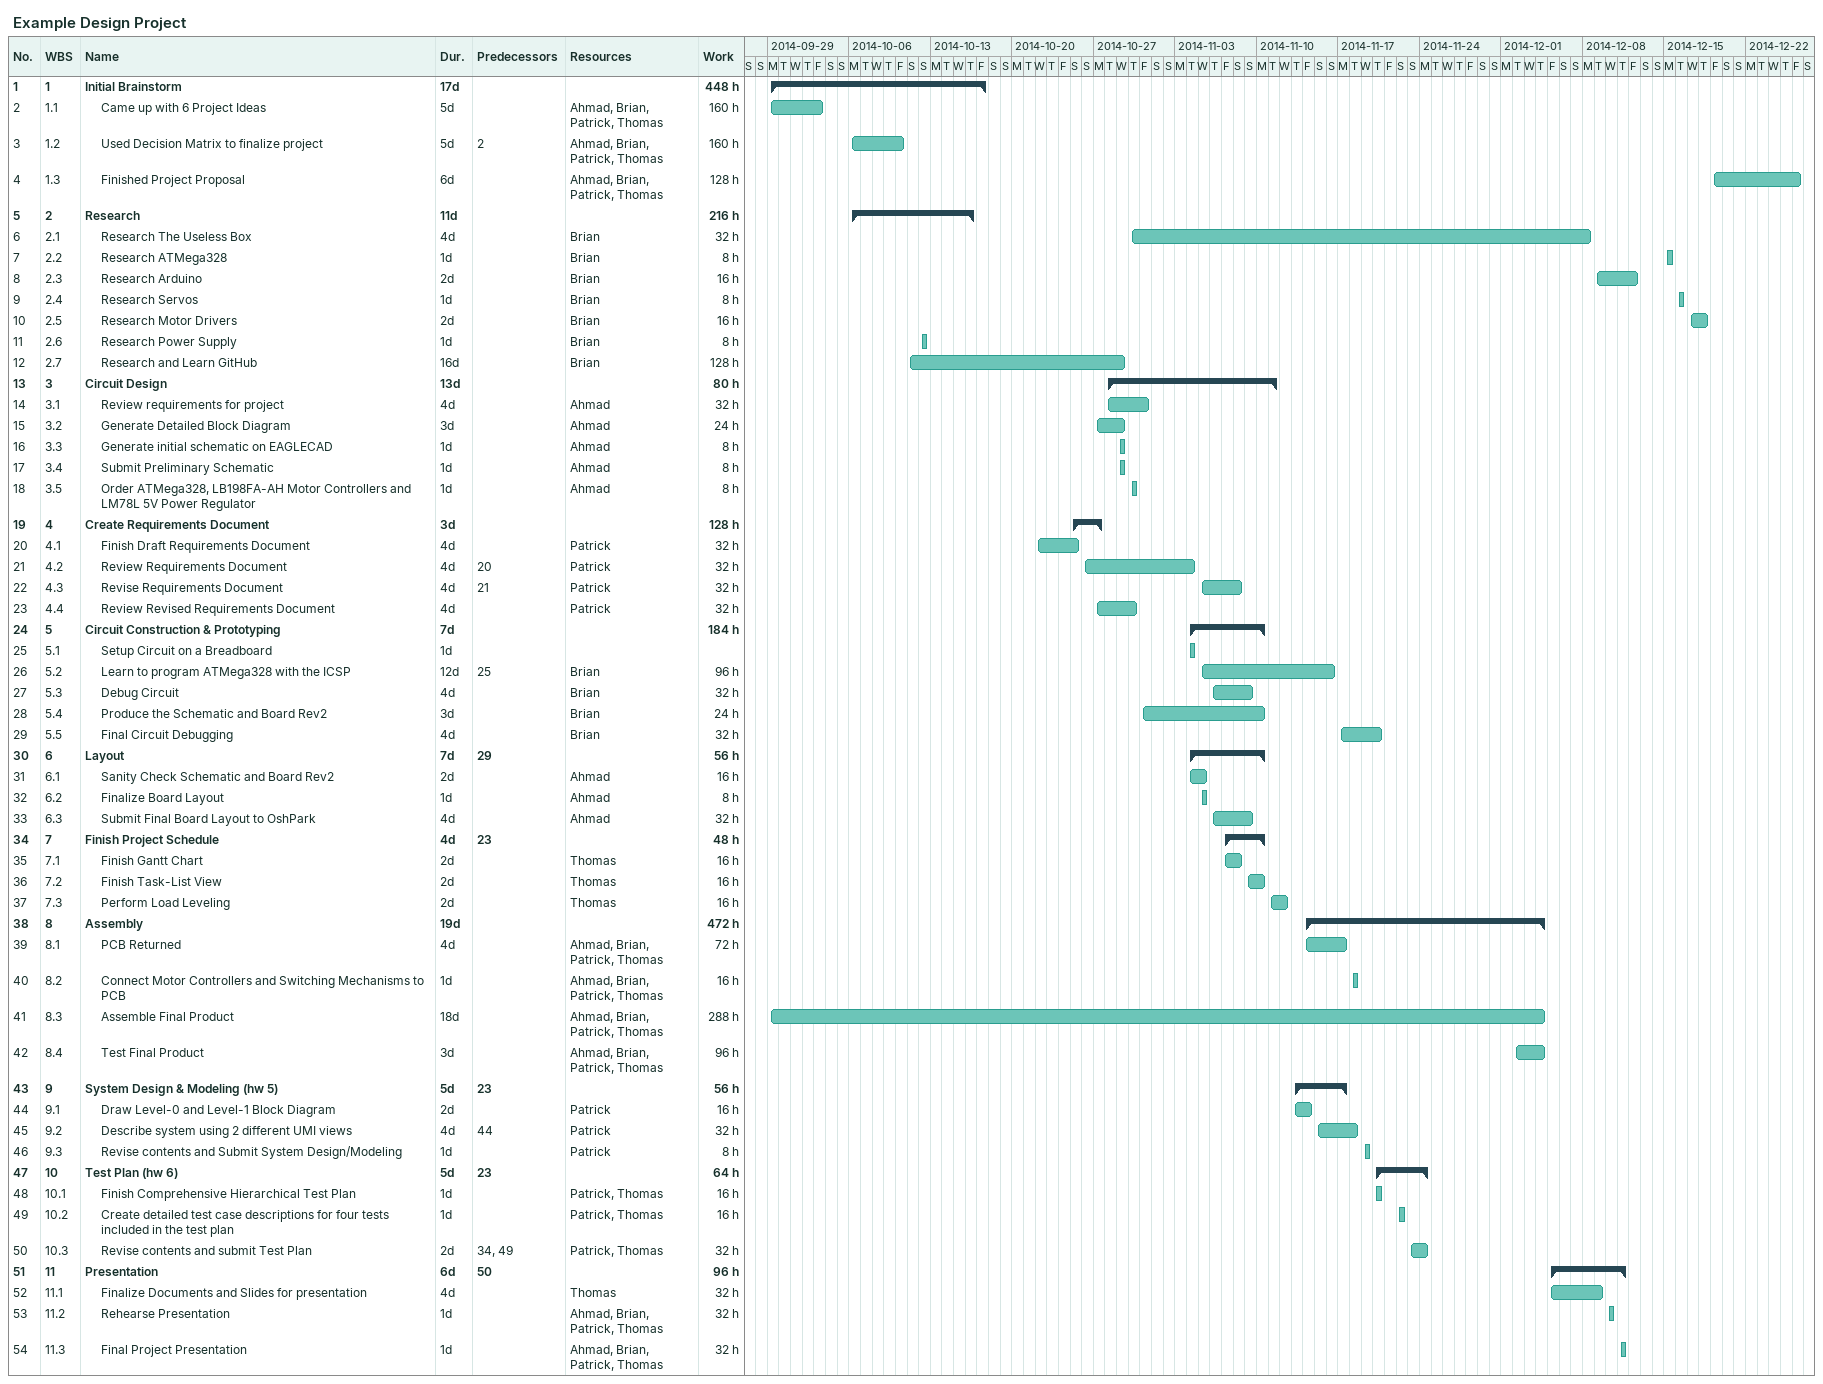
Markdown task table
Example Design Project

| ID | WBS | Task | Duration | Start | Finish | Predecessors | Resources | Work (h) |
|---|---|---|---|---|---|---|---|---|
| 1 | 1 | **Initial Brainstorm** | 17d | 2014-09-29 | 2014-10-17 |  |  | 448 |
| 2 | 1.1 | Came up with 6 Project Ideas | 5d | 2014-09-29 | 2014-10-03 |  | Ahmad, Brian, Patrick, Thomas | 160 |
| 3 | 1.2 | Used Decision Matrix to finalize project | 5d | 2014-10-06 | 2014-10-10 | 2 | Ahmad, Brian, Patrick, Thomas | 160 |
| 4 | 1.3 | Finished Project Proposal | 6d | 2014-12-19 | 2014-12-26 |  | Ahmad, Brian, Patrick, Thomas | 128 |
| 5 | 2 | **Research** | 11d | 2014-10-06 | 2014-10-16 |  |  | 216 |
| 6 | 2.1 | Research The Useless Box | 4d | 2014-10-30 | 2014-12-08 |  | Brian | 32 |
| 7 | 2.2 | Research ATMega328 | 1d | 2014-12-15 | 2014-12-15 |  | Brian | 8 |
| 8 | 2.3 | Research Arduino | 2d | 2014-12-09 | 2014-12-12 |  | Brian | 16 |
| 9 | 2.4 | Research Servos | 1d | 2014-12-16 | 2014-12-16 |  | Brian | 8 |
| 10 | 2.5 | Research Motor Drivers | 2d | 2014-12-17 | 2014-12-18 |  | Brian | 16 |
| 11 | 2.6 | Research Power Supply | 1d | 2014-10-12 | 2014-10-12 |  | Brian | 8 |
| 12 | 2.7 | Research and Learn GitHub | 16d | 2014-10-11 | 2014-10-29 |  | Brian | 128 |
| 13 | 3 | **Circuit Design** | 13d | 2014-10-28 | 2014-11-11 |  |  | 80 |
| 14 | 3.1 | Review requirements for project | 4d | 2014-10-28 | 2014-10-31 |  | Ahmad | 32 |
| 15 | 3.2 | Generate Detailed Block Diagram | 3d | 2014-10-27 | 2014-10-29 |  | Ahmad | 24 |
| 16 | 3.3 | Generate initial schematic on EAGLECAD | 1d | 2014-10-29 | 2014-10-29 |  | Ahmad | 8 |
| 17 | 3.4 | Submit Preliminary Schematic | 1d | 2014-10-29 | 2014-10-29 |  | Ahmad | 8 |
| 18 | 3.5 | Order ATMega328, LB198FA-AH Motor Controllers and LM78L 5V Power Regulator | 1d | 2014-10-30 | 2014-10-30 |  | Ahmad | 8 |
| 19 | 4 | **Create Requirements Document** | 3d | 2014-10-25 | 2014-10-27 |  |  | 128 |
| 20 | 4.1 | Finish Draft Requirements Document | 4d | 2014-10-22 | 2014-10-25 |  | Patrick | 32 |
| 21 | 4.2 | Review Requirements Document | 4d | 2014-10-26 | 2014-11-04 | 20 | Patrick | 32 |
| 22 | 4.3 | Revise Requirements Document | 4d | 2014-11-05 | 2014-11-08 | 21 | Patrick | 32 |
| 23 | 4.4 | Review Revised Requirements Document | 4d | 2014-10-27 | 2014-10-30 |  | Patrick | 32 |
| 24 | 5 | **Circuit Construction & Prototyping** | 7d | 2014-11-04 | 2014-11-10 |  |  | 184 |
| 25 | 5.1 | Setup Circuit on a Breadboard | 1d | 2014-11-04 | 2014-11-04 |  |  |  |
| 26 | 5.2 | Learn to program ATMega328 with the ICSP | 12d | 2014-11-05 | 2014-11-16 | 25 | Brian | 96 |
| 27 | 5.3 | Debug Circuit | 4d | 2014-11-06 | 2014-11-09 |  | Brian | 32 |
| 28 | 5.4 | Produce the Schematic and Board Rev2 | 3d | 2014-10-31 | 2014-11-10 |  | Brian | 24 |
| 29 | 5.5 | Final Circuit Debugging | 4d | 2014-11-17 | 2014-11-20 |  | Brian | 32 |
| 30 | 6 | **Layout** | 7d | 2014-11-04 | 2014-11-10 | 29 |  | 56 |
| 31 | 6.1 | Sanity Check Schematic and Board Rev2 | 2d | 2014-11-04 | 2014-11-05 |  | Ahmad | 16 |
| 32 | 6.2 | Finalize Board Layout | 1d | 2014-11-05 | 2014-11-05 |  | Ahmad | 8 |
| 33 | 6.3 | Submit Final Board Layout to OshPark | 4d | 2014-11-06 | 2014-11-09 |  | Ahmad | 32 |
| 34 | 7 | **Finish Project Schedule** | 4d | 2014-11-07 | 2014-11-10 | 23 |  | 48 |
| 35 | 7.1 | Finish Gantt Chart | 2d | 2014-11-07 | 2014-11-08 |  | Thomas | 16 |
| 36 | 7.2 | Finish Task-List View | 2d | 2014-11-09 | 2014-11-10 |  | Thomas | 16 |
| 37 | 7.3 | Perform Load Leveling | 2d | 2014-11-11 | 2014-11-12 |  | Thomas | 16 |
| 38 | 8 | **Assembly** | 19d | 2014-11-14 | 2014-12-04 |  |  | 472 |
| 39 | 8.1 | PCB Returned | 4d | 2014-11-14 | 2014-11-17 |  | Ahmad, Brian, Patrick, Thomas | 72 |
| 40 | 8.2 | Connect Motor Controllers and Switching Mechanisms to PCB | 1d | 2014-11-18 | 2014-11-18 |  | Ahmad, Brian, Patrick, Thomas | 16 |
| 41 | 8.3 | Assemble Final Product | 18d | 2014-09-29 | 2014-12-04 |  | Ahmad, Brian, Patrick, Thomas | 288 |
| 42 | 8.4 | Test Final Product | 3d | 2014-12-02 | 2014-12-04 |  | Ahmad, Brian, Patrick, Thomas | 96 |
| 43 | 9 | **System Design & Modeling (hw 5)** | 5d | 2014-11-13 | 2014-11-17 | 23 |  | 56 |
| 44 | 9.1 | Draw Level-0 and Level-1 Block Diagram | 2d | 2014-11-13 | 2014-11-14 |  | Patrick | 16 |
| 45 | 9.2 | Describe system using 2 different UMI views | 4d | 2014-11-15 | 2014-11-18 | 44 | Patrick | 32 |
| 46 | 9.3 | Revise contents and Submit System Design/Modeling | 1d | 2014-11-19 | 2014-11-19 |  | Patrick | 8 |
| 47 | 10 | **Test Plan (hw 6)** | 5d | 2014-11-20 | 2014-11-24 | 23 |  | 64 |
| 48 | 10.1 | Finish Comprehensive Hierarchical Test Plan | 1d | 2014-11-20 | 2014-11-20 |  | Patrick, Thomas | 16 |
| 49 | 10.2 | Create detailed test case descriptions for four tests included in the test plan | 1d | 2014-11-22 | 2014-11-22 |  | Patrick, Thomas | 16 |
| 50 | 10.3 | Revise contents and submit Test Plan | 2d | 2014-11-23 | 2014-11-24 | 34, 49 | Patrick, Thomas | 32 |
| 51 | 11 | **Presentation** | 6d | 2014-12-05 | 2014-12-11 | 50 |  | 96 |
| 52 | 11.1 | Finalize Documents and Slides for presentation | 4d | 2014-12-05 | 2014-12-09 |  | Thomas | 32 |
| 53 | 11.2 | Rehearse Presentation | 1d | 2014-12-10 | 2014-12-10 |  | Ahmad, Brian, Patrick, Thomas | 32 |
| 54 | 11.3 | Final Project Presentation | 1d | 2014-12-11 | 2014-12-11 |  | Ahmad, Brian, Patrick, Thomas | 32 |
